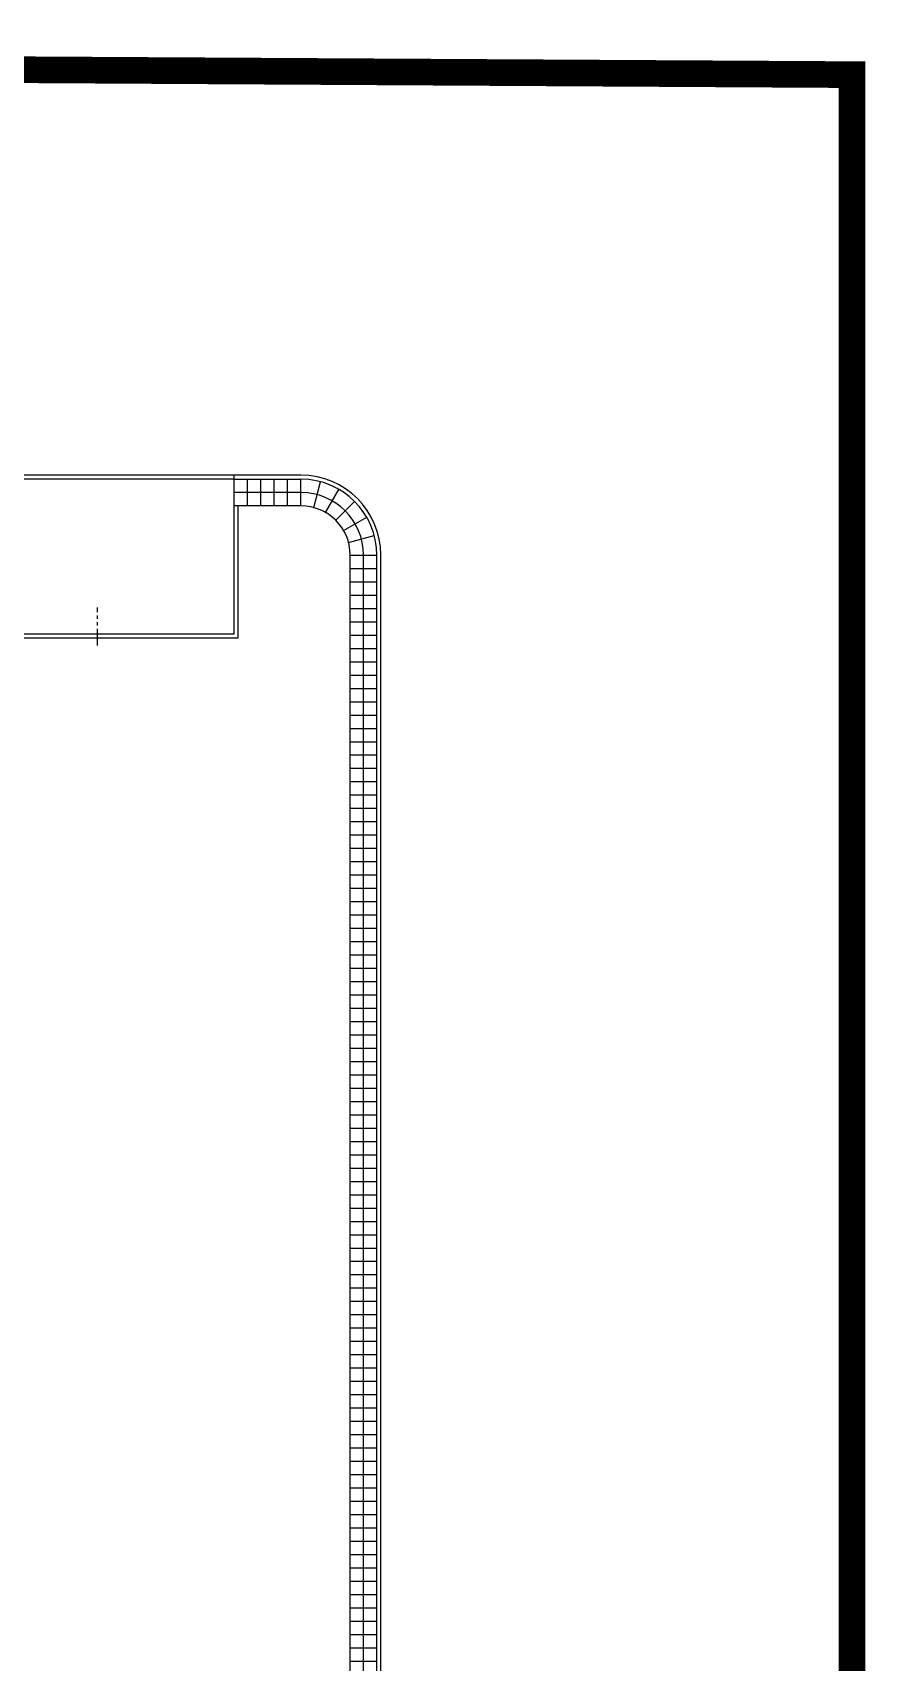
# Model space of a CAD drawing. Header units: millimetres. Extents: x 3165 to 3348, y 1853 to 2028.
# Drawn here: x 3316.5 to 3347.7, y 1966.6 to 2027.8 of the extents above; entities that cross this region are included whole.
import ezdxf

# ---------------------------------------------------------------- set-up
doc = ezdxf.new("R2010")
doc.units = ezdxf.units.MM
doc.linetypes.add('PHANTOM2', pattern=[1.25, 0.625, -0.125, 0.125, -0.125, 0.125, -0.125])
for name, color, linetype in [('A6', 50, 'Continuous'), ('Hachura', 8, 'Continuous'), ('Janela', 2, 'Continuous'), ('Linha de Piso', 7, 'Continuous'), ('Linha interrupção', 7, 'PHANTOM2')]:
    doc.layers.add(name, color=color, linetype=linetype)

msp = doc.modelspace()

# ---------------------------------------------------------------- linework, layer by layer
at = {"layer": 'A6', "const_width": 1}
msp.add_lwpolyline([(3347.214, 2026.207), (3347.214, 1853.625), (3165.261, 1853.625), (3165.261, 2027.282), (3347.214, 2026.207)], dxfattribs=at)
at = {"layer": 'Hachura', "ltscale": 0.01}
msp.add_point((3328.315, 2008.656), dxfattribs=at)
at = {"layer": 'Janela'}
for p, q in [((3326.528, 2011.177), (3262.153, 2011.177)), ((3324.028, 2011.027), (3262.153, 2011.027)), ((3324.028, 2010.027), (3324.028, 2011.177)), ((3324.028, 2005.227), (3324.028, 2010.027)), ((3326.528, 2010.027), (3324.028, 2010.027)), ((3324.178, 2005.077), (3324.178, 2010.027)), ((3328.378, 1890.777), (3328.378, 2008.177)), ((3329.378, 1890.777), (3329.378, 2008.177)), ((3329.528, 1890.777), (3329.528, 2008.177)), ((3315.153, 2005.227), (3324.028, 2005.227)), ((3315.153, 2005.077), (3324.178, 2005.077))]:
    msp.add_line(p, q, dxfattribs=at)
for radius in [3, 1.85]:
    msp.add_arc((3326.528, 2008.177), radius, 0, 90, dxfattribs=at)
at = {"layer": 'Linha de Piso'}
msp.add_line((3324.028, 2011.027), (3326.528, 2011.027), dxfattribs=at)
at = {"layer": 'Linha de Piso', "ltscale": 0.01}
for p, q in [((3324.528, 2010.027), (3324.528, 2011.027)), ((3325.028, 2010.027), (3325.028, 2011.027)), ((3325.528, 2010.027), (3325.528, 2011.027)), ((3326.028, 2010.027), (3326.028, 2011.027)), ((3326.528, 2010.027), (3326.528, 2011.027)), ((3327.007, 2009.964), (3327.266, 2010.93)), ((3326.528, 2010.527), (3324.028, 2010.527)), ((3327.453, 2009.779), (3327.953, 2010.645)), ((3327.836, 2009.485), (3328.543, 2010.192)), ((3328.13, 2009.102), (3328.996, 2009.602)), ((3328.315, 2008.656), (3329.281, 2008.915)), ((3328.378, 2008.177), (3329.378, 2008.177)), ((3328.878, 1890.777), (3328.878, 2008.177)), ((3328.378, 2007.677), (3329.378, 2007.677)), ((3328.378, 2007.177), (3329.378, 2007.177)), ((3328.378, 2006.677), (3329.378, 2006.677)), ((3328.378, 2006.677), (3329.378, 2006.677)), ((3328.378, 2006.177), (3329.378, 2006.177)), ((3328.378, 2005.677), (3329.378, 2005.677)), ((3328.378, 2005.677), (3329.378, 2005.677)), ((3328.378, 2005.177), (3329.378, 2005.177)), ((3328.378, 2004.677), (3329.378, 2004.677)), ((3328.378, 2004.177), (3329.378, 2004.177)), ((3328.378, 2003.677), (3329.378, 2003.677)), ((3328.378, 2003.177), (3329.378, 2003.177)), ((3328.378, 2002.677), (3329.378, 2002.677)), ((3328.378, 2002.677), (3329.378, 2002.677)), ((3328.378, 2002.177), (3329.378, 2002.177)), ((3328.378, 2001.677), (3329.378, 2001.677)), ((3328.378, 2001.677), (3329.378, 2001.677)), ((3328.378, 2001.177), (3329.378, 2001.177)), ((3328.378, 2000.677), (3329.378, 2000.677)), ((3328.378, 2000.177), (3329.378, 2000.177)), ((3328.378, 2000.177), (3329.378, 2000.177)), ((3328.378, 1999.677), (3329.378, 1999.677)), ((3328.378, 1999.177), (3329.378, 1999.177)), ((3328.378, 1999.177), (3329.378, 1999.177)), ((3328.378, 1998.677), (3329.378, 1998.677)), ((3328.378, 1998.177), (3329.378, 1998.177)), ((3328.378, 1997.677), (3329.378, 1997.677)), ((3328.378, 1997.177), (3329.378, 1997.177)), ((3328.378, 1996.677), (3329.378, 1996.677)), ((3328.378, 1996.177), (3329.378, 1996.177)), ((3328.378, 1996.177), (3329.378, 1996.177)), ((3328.378, 1995.677), (3329.378, 1995.677)), ((3328.378, 1995.177), (3329.378, 1995.177)), ((3328.378, 1995.177), (3329.378, 1995.177)), ((3328.378, 1994.677), (3329.378, 1994.677)), ((3328.378, 1994.177), (3329.378, 1994.177)), ((3328.378, 1993.677), (3329.378, 1993.677)), ((3328.378, 1993.677), (3329.378, 1993.677)), ((3328.378, 1993.177), (3329.378, 1993.177)), ((3328.378, 1992.677), (3329.378, 1992.677)), ((3328.378, 1992.677), (3329.378, 1992.677)), ((3328.378, 1992.177), (3329.378, 1992.177)), ((3328.378, 1991.677), (3329.378, 1991.677)), ((3328.378, 1991.177), (3329.378, 1991.177)), ((3328.378, 1990.677), (3329.378, 1990.677)), ((3328.378, 1990.177), (3329.378, 1990.177)), ((3328.378, 1989.677), (3329.378, 1989.677)), ((3328.378, 1989.677), (3329.378, 1989.677)), ((3328.378, 1989.177), (3329.378, 1989.177)), ((3328.378, 1988.677), (3329.378, 1988.677)), ((3328.378, 1988.677), (3329.378, 1988.677)), ((3328.378, 1988.177), (3329.378, 1988.177)), ((3328.378, 1987.677), (3329.378, 1987.677)), ((3328.378, 1987.177), (3329.378, 1987.177)), ((3328.378, 1987.177), (3329.378, 1987.177)), ((3328.378, 1986.677), (3329.378, 1986.677)), ((3328.378, 1986.177), (3329.378, 1986.177)), ((3328.378, 1986.177), (3329.378, 1986.177)), ((3328.378, 1985.677), (3329.378, 1985.677)), ((3328.378, 1985.177), (3329.378, 1985.177)), ((3328.378, 1984.677), (3329.378, 1984.677)), ((3328.378, 1984.177), (3329.378, 1984.177)), ((3328.378, 1983.677), (3329.378, 1983.677)), ((3328.378, 1983.177), (3329.378, 1983.177)), ((3328.378, 1983.177), (3329.378, 1983.177)), ((3328.378, 1982.677), (3329.378, 1982.677)), ((3328.378, 1982.177), (3329.378, 1982.177)), ((3328.378, 1982.177), (3329.378, 1982.177)), ((3328.378, 1981.677), (3329.378, 1981.677)), ((3328.378, 1981.177), (3329.378, 1981.177)), ((3328.378, 1980.677), (3329.378, 1980.677)), ((3328.378, 1980.677), (3329.378, 1980.677)), ((3328.378, 1980.177), (3329.378, 1980.177)), ((3328.378, 1979.677), (3329.378, 1979.677)), ((3328.378, 1979.677), (3329.378, 1979.677)), ((3328.378, 1979.177), (3329.378, 1979.177)), ((3328.378, 1978.677), (3329.378, 1978.677)), ((3328.378, 1978.177), (3329.378, 1978.177)), ((3328.378, 1977.677), (3329.378, 1977.677)), ((3328.378, 1977.177), (3329.378, 1977.177)), ((3328.378, 1976.677), (3329.378, 1976.677)), ((3328.378, 1976.677), (3329.378, 1976.677)), ((3328.378, 1976.177), (3329.378, 1976.177)), ((3328.378, 1975.677), (3329.378, 1975.677)), ((3328.378, 1975.677), (3329.378, 1975.677)), ((3328.378, 1975.177), (3329.378, 1975.177)), ((3328.378, 1974.677), (3329.378, 1974.677)), ((3328.378, 1974.177), (3329.378, 1974.177)), ((3328.378, 1974.177), (3329.378, 1974.177)), ((3328.378, 1973.677), (3329.378, 1973.677)), ((3328.378, 1973.177), (3329.378, 1973.177)), ((3328.378, 1973.177), (3329.378, 1973.177)), ((3328.378, 1972.677), (3329.378, 1972.677)), ((3328.378, 1972.177), (3329.378, 1972.177)), ((3328.378, 1971.677), (3329.378, 1971.677)), ((3328.378, 1971.177), (3329.378, 1971.177)), ((3328.378, 1970.677), (3329.378, 1970.677)), ((3328.378, 1970.177), (3329.378, 1970.177)), ((3328.378, 1970.177), (3329.378, 1970.177)), ((3328.378, 1969.677), (3329.378, 1969.677)), ((3328.378, 1969.177), (3329.378, 1969.177)), ((3328.378, 1969.177), (3329.378, 1969.177)), ((3328.378, 1968.677), (3329.378, 1968.677)), ((3328.378, 1968.177), (3329.378, 1968.177)), ((3328.378, 1967.677), (3329.378, 1967.677)), ((3328.378, 1967.677), (3329.378, 1967.677)), ((3328.378, 1967.177), (3329.378, 1967.177)), ((3328.378, 1966.677), (3329.378, 1966.677)), ((3328.378, 1966.677), (3329.378, 1966.677))]:
    msp.add_line(p, q, dxfattribs=at)
at = {"layer": 'Linha de Piso'}
msp.add_arc((3326.528, 2008.177), 2.85, 0, 90, dxfattribs=at)
at = {"layer": 'Linha de Piso', "ltscale": 0.01}
msp.add_arc((3326.528, 2008.177), 2.35, 0, 90, dxfattribs=at)
for p in [(3327.007, 2009.964), (3327.453, 2009.779), (3327.836, 2009.485), (3328.13, 2009.102)]:
    msp.add_point(p, dxfattribs=at)
at = {"layer": 'Linha interrupção'}
msp.add_line((3318.898, 2004.782), (3318.898, 2006.216), dxfattribs=at)

doc.saveas('drawing.dxf')
